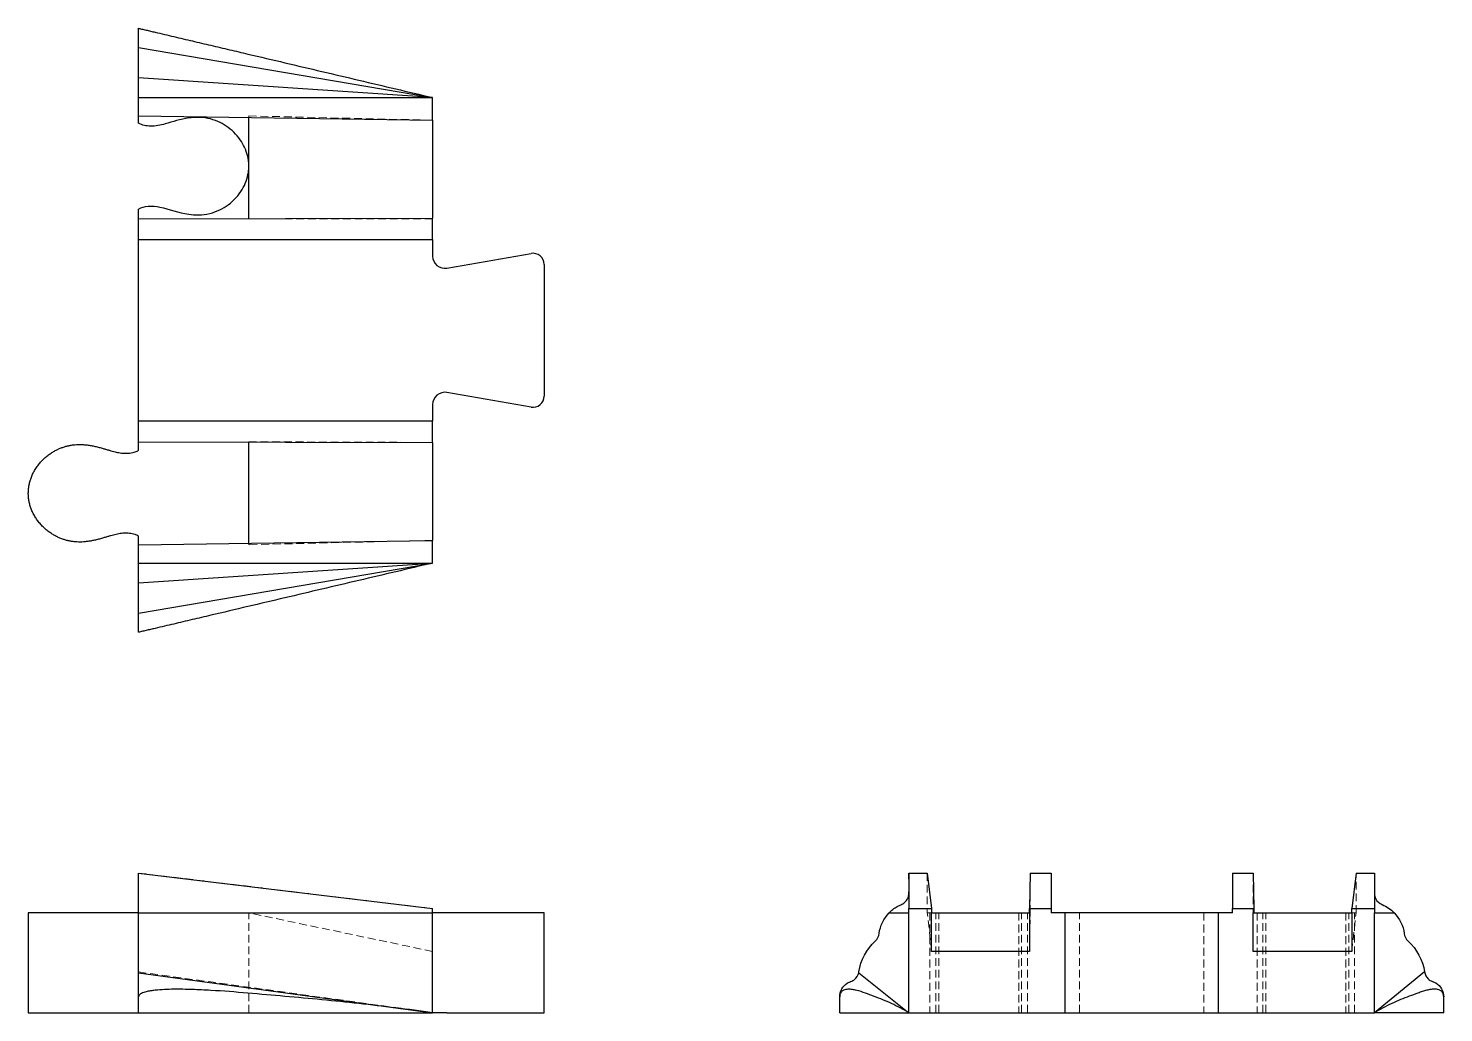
# Model space of a CAD drawing. Header units: millimetres. Extents: x 41 to 272, y 46 to 207.
import ezdxf

# ---------------------------------------------------------------- set-up
doc = ezdxf.new("R2010")
doc.units = ezdxf.units.MM
doc.linetypes.add('HIDDEN', pattern=[1.905, 1.27, -0.635])

msp = doc.modelspace()

# ---------------------------------------------------------------- linework, layer by layer
at = {"color": 7, "linetype": 'Continuous', "lineweight": 25}
for p, q in [((59, 203.59), (106.92, 195.42)), ((106.92, 195.42), (59, 198.65)), ((59, 195.42), (106.92, 195.42)), ((59, 192.42), (59, 195.42)), ((106.92, 191.72), (106.92, 195.42)), ((59, 192.42), (106.92, 191.72)), ((59, 191.23), (59, 192.42)), ((76.97, 184.24), (76.97, 192.16)), ((106.92, 191.72), (106.92, 175.75)), ((76.97, 175.69), (76.97, 184.24)), ((59, 175.65), (59, 177.25)), ((59, 175.65), (106.92, 175.75)), ((59, 172.26), (59, 175.65)), ((106.92, 172.26), (106.92, 175.75)), ((59, 172.26), (106.92, 172.26)), ((59, 142.71), (59, 172.26)), ((106.92, 172.26), (106.92, 169.59)), ((109.26, 167.62), (122.99, 170)), ((125.09, 168.23), (125.09, 146.74)), ((106.92, 145.38), (106.92, 142.71)), ((122.99, 144.97), (109.26, 147.34)), ((59, 142.71), (106.92, 142.71)), ((59, 139.31), (59, 142.71)), ((106.92, 139.21), (106.92, 142.71)), ((59, 139.31), (106.92, 139.21)), ((59, 137.92), (59, 139.31)), ((76.97, 122.8), (76.97, 139.28)), ((106.92, 139.21), (106.92, 123.24)), ((59, 122.54), (59, 123.94)), ((59, 122.54), (106.92, 123.24)), ((59, 119.55), (59, 122.54)), ((106.92, 119.55), (106.92, 123.24)), ((59, 119.55), (106.92, 119.55)), ((59, 116.32), (106.92, 119.55)), ((59, 111.36), (106.92, 119.55)), ((59, 69.03), (106.92, 63.24)), ((184.55, 69.03), (184.55, 63.24)), ((184.55, 69.03), (187.54, 69.03)), ((184.55, 68.02), (184.55, 69.03)), ((184.55, 68.02), (184.55, 65.47)), ((187.54, 69.03), (188.24, 63.24)), ((204.31, 69.03), (204.21, 63.24)), ((204.31, 69.03), (207.71, 69.03)), ((207.71, 69.03), (207.71, 63.24)), ((237.26, 69.03), (237.26, 63.24)), ((237.26, 69.03), (240.65, 69.03)), ((240.65, 69.03), (240.75, 63.24)), ((257.42, 69.03), (256.72, 63.24)), ((257.42, 69.03), (260.42, 69.03)), ((260.42, 69.03), (260.42, 63.24)), ((260.42, 66.14), (260.42, 66.14)), ((41.03, 62.54), (41.03, 46.27)), ((59, 62.54), (106.92, 62.54)), ((106.92, 62.54), (106.92, 63.24)), ((106.92, 46.27), (106.92, 62.54)), ((109.26, 62.54), (106.92, 62.54)), ((122.99, 62.54), (109.26, 62.54)), ((125.09, 62.54), (122.99, 62.54)), ((125.09, 46.27), (125.09, 62.54)), ((181.32, 62.54), (184.55, 62.54)), ((184.55, 62.54), (184.55, 63.24)), ((184.55, 63.24), (188.24, 63.24)), ((184.55, 46.27), (184.55, 62.54)), ((188.24, 63.24), (188.24, 62.54)), ((188.24, 56.25), (188.24, 62.54)), ((188.24, 62.54), (204.21, 62.54)), ((204.21, 62.54), (204.21, 63.24)), ((204.21, 63.24), (207.71, 63.24)), ((204.21, 62.54), (204.21, 56.25)), ((207.71, 63.24), (207.71, 62.54)), ((209.94, 62.54), (207.71, 62.54)), ((209.94, 62.54), (209.94, 46.27)), ((211.74, 62.54), (209.94, 62.54)), ((233.23, 62.54), (211.74, 62.54)), ((235.02, 62.54), (233.23, 62.54)), ((235.02, 46.27), (235.02, 62.54)), ((237.26, 62.54), (235.02, 62.54)), ((237.26, 62.54), (237.26, 63.24)), ((237.26, 63.24), (240.75, 63.24)), ((240.75, 62.54), (240.65, 62.54)), ((240.65, 56.25), (240.65, 62.54)), ((240.75, 63.24), (240.75, 62.54)), ((240.75, 62.54), (249.24, 62.54)), ((249.24, 62.54), (256.72, 62.54)), ((256.72, 63.24), (260.42, 63.24)), ((256.72, 62.54), (256.72, 63.24)), ((256.72, 62.54), (256.72, 56.25)), ((260.42, 63.24), (260.42, 62.54)), ((260.42, 46.27), (260.42, 62.54)), ((260.42, 62.54), (263.65, 62.54)), ((204.21, 56.25), (188.24, 56.25)), ((256.72, 56.25), (240.65, 56.25)), ((59, 52.79), (106.92, 46.27)), ((176.36, 52.79), (184.55, 46.27)), ((268.59, 52.91), (260.42, 46.27)), ((59, 46.27), (59, 48.87)), ((173.27, 46.27), (173.27, 48.87)), ((271.7, 46.27), (271.7, 48.87)), ((59, 46.27), (106.92, 46.27)), ((109.26, 46.27), (106.92, 46.27)), ((109.26, 46.27), (122.99, 46.27)), ((122.99, 46.27), (125.09, 46.27)), ((173.27, 46.27), (184.55, 46.27)), ((184.55, 46.27), (209.94, 46.27)), ((209.94, 46.27), (211.74, 46.27)), ((211.74, 46.27), (233.23, 46.27)), ((233.23, 46.27), (235.02, 46.27)), ((235.02, 46.27), (260.42, 46.27)), ((271.7, 46.27), (260.42, 46.27))]:
    msp.add_line(p, q, dxfattribs=at)
at = {"color": 7, "linetype": 'HIDDEN', "lineweight": 18}
for p, q in [((76.97, 192.16), (76.97, 192.42)), ((76.97, 192.42), (106.92, 191.72)), ((76.94, 183.93), (76.92, 184.69)), ((76.97, 175.65), (76.97, 175.69)), ((106.92, 175.65), (76.97, 175.65)), ((76.97, 139.31), (106.92, 139.21)), ((76.97, 139.28), (76.97, 139.31)), ((106.92, 123.24), (76.97, 122.54)), ((76.97, 122.54), (76.97, 122.8)), ((59, 69.03), (106.92, 63.24)), ((187.54, 69.03), (187.54, 62.54)), ((204.31, 62.54), (204.31, 69.03)), ((240.65, 69.03), (240.65, 62.54)), ((257.42, 62.54), (257.42, 69.03)), ((184.55, 65.27), (184.55, 66.14)), ((184.55, 64.53), (184.55, 65.04)), ((106.92, 56.25), (76.97, 62.54)), ((76.97, 46.27), (76.97, 62.54)), ((188.24, 56.25), (187.54, 62.54)), ((188.24, 62.54), (187.54, 62.54)), ((187.98, 62.54), (187.98, 46.27)), ((188.94, 46.27), (188.94, 62.54)), ((189.42, 46.27), (189.42, 62.54)), ((202.44, 62.54), (202.44, 46.27)), ((202.92, 46.27), (202.92, 62.54)), ((203.88, 46.27), (203.88, 62.54)), ((204.21, 56.25), (204.31, 62.54)), ((204.31, 62.54), (204.21, 62.54)), ((212.37, 46.27), (212.37, 62.54)), ((232.59, 62.54), (232.59, 46.27)), ((241.29, 62.54), (241.29, 46.27)), ((242.25, 46.27), (242.25, 62.54)), ((242.73, 46.27), (242.73, 62.54)), ((255.75, 62.54), (255.75, 46.27)), ((256.23, 46.27), (256.23, 62.54)), ((256.72, 56.25), (257.42, 62.54)), ((257.42, 62.54), (256.72, 62.54)), ((257.18, 46.27), (257.18, 62.54)), ((59, 52.91), (106.92, 46.27))]:
    msp.add_line(p, q, dxfattribs=at)
at = {"color": 7, "linetype": 'Continuous', "lineweight": 25}
for centre, radius, start, end in [((108.92, 169.59), 2, 180, 279.8193), ((123.29, 168.23), 1.8, 360, 99.8193), ((108.92, 145.38), 2, 80.1807, 180), ((123.29, 146.74), 1.8, 260.1807, 0)]:
    msp.add_arc(centre, radius, start, end, dxfattribs=at)
for points, knots in [([(59, 206.7), (59.01, 206.7), (59.03, 206.69), (59.09, 206.68), (59.13, 206.67), (59.28, 206.63), (59.39, 206.61), (59.73, 206.53), (59.97, 206.47), (60.46, 206.36), (60.71, 206.3), (61.21, 206.18), (61.46, 206.12), (62.21, 205.94), (62.72, 205.82), (63.73, 205.59), (64.23, 205.47), (65.75, 205.11), (66.76, 204.87), (68.77, 204.4), (69.78, 204.16), (71.8, 203.69), (72.8, 203.45), (74.81, 202.98), (75.82, 202.74), (78.83, 202.03), (80.85, 201.56), (84.87, 200.61), (86.88, 200.14), (90.89, 199.19), (92.9, 198.72), (98.92, 197.3), (102.92, 196.36), (106.92, 195.42)], [0, 0, 0, 0, 0.003906, 0.003906, 0.007812, 0.007812, 0.015625, 0.015625, 0.03125, 0.03125, 0.046875, 0.046875, 0.0625, 0.0625, 0.09375, 0.09375, 0.125, 0.125, 0.1875, 0.1875, 0.25, 0.25, 0.3125, 0.3125, 0.375, 0.375, 0.5, 0.5, 0.625, 0.625, 0.75, 0.75, 1, 1, 1, 1]), ([(59, 203.59), (59, 203.62), (59, 203.7), (59, 203.91), (59, 204.05), (59, 204.39), (59, 204.58), (59, 204.84), (59, 204.9), (59, 205), (59, 205.16), (59, 205.31), (59, 205.79), (59, 206.12), (59, 206.57), (59, 206.69), (59, 206.7)], [0, 0, 0, 0, 0.125, 0.125, 0.25, 0.25, 0.375, 0.375, 0.40625, 0.40625, 0.4375, 0.5, 0.5, 0.75, 0.75, 1, 1, 1, 1]), ([(59, 198.65), (59, 199.53), (59, 200.11), (59, 200.32), (59, 200.54), (59, 202.31), (59, 203.27), (59, 203.59)], [-1, -1, -1, -1, -0.654826, -0.654826, -0.528764, -0.528764, 0, 0, 0, 0]), ([(59, 195.42), (59, 195.42), (59, 195.42), (59, 195.42), (59, 195.61), (59, 196.22), (59, 197.41), (59, 198.09), (59, 198.65)], [0, 0, 0, 0, 0.408325, 0.408325, 0.525282, 0.700716, 0.700716, 1, 1, 1, 1]), ([(76.97, 184.24), (76.97, 184.82), (76.9, 185.4), (76.53, 186.89), (76.11, 187.76), (74.95, 189.41), (74.17, 190.17), (72.45, 191.32), (71.44, 191.78), (69.17, 192.25), (68.13, 192.21), (65.81, 191.89), (64.54, 191.44), (62.55, 190.9), (61.76, 190.74), (60.63, 190.75), (60.29, 190.79), (59.62, 190.95), (59.3, 191.07), (59, 191.23)], [1.1843, 1.1843, 1.1843, 1.1843, 1.327833, 1.327833, 1.561426, 1.561426, 1.822924, 1.822924, 2.067647, 2.067647, 2.303954, 2.303954, 2.67702, 2.67702, 2.920593, 2.920593, 3.029624, 3.029624, 3.135282, 3.135282, 3.135282, 3.135282]), ([(59, 177.25), (59.49, 177.5), (60, 177.65), (61.19, 177.77), (61.85, 177.7), (63.95, 177.26), (65.46, 176.63), (68.19, 176.25), (69.34, 176.22), (71.75, 176.81), (72.77, 177.32), (74.53, 178.62), (75.31, 179.47), (76.4, 181.29), (76.75, 182.23), (76.95, 183.56), (76.97, 183.9), (76.97, 184.24)], [0, 0, 0, 0, 0.106196, 0.106196, 0.233717, 0.233717, 0.523832, 0.523832, 0.686799, 0.686799, 0.836164, 0.836164, 0.995123, 0.995123, 1.135886, 1.135886, 1.1843, 1.1843, 1.1843, 1.1843]), ([(59, 123.94), (58.82, 124.04), (58.63, 124.12), (58.43, 124.19), (58.28, 124.24), (58.12, 124.28), (57.96, 124.32), (57.82, 124.35), (57.67, 124.37), (57.52, 124.39), (57.37, 124.41), (57.23, 124.42), (57.07, 124.42), (56.93, 124.42), (56.79, 124.42), (56.64, 124.41), (56.5, 124.4), (56.36, 124.39), (56.21, 124.37), (56.07, 124.35), (55.93, 124.33), (55.79, 124.31), (55.65, 124.28), (55.51, 124.25), (55.36, 124.22), (55.22, 124.19), (55.08, 124.16), (54.93, 124.12), (54.79, 124.08), (54.64, 124.04), (54.49, 124), (54.32, 123.95), (54.15, 123.91), (53.98, 123.86), (53.8, 123.8), (53.61, 123.75), (53.42, 123.69), (53.21, 123.63), (53, 123.57), (52.79, 123.51), (52.57, 123.45), (52.35, 123.39), (52.13, 123.34), (51.92, 123.29), (51.71, 123.24), (51.49, 123.2), (51.3, 123.16), (51.1, 123.12), (50.89, 123.09), (50.7, 123.06), (50.51, 123.04), (50.31, 123.02), (50.13, 123), (49.94, 122.99), (49.75, 122.98), (49.57, 122.98), (49.38, 122.98), (49.2, 122.98), (49.01, 122.99), (48.83, 123), (48.64, 123.01), (48.46, 123.03), (48.28, 123.05), (48.09, 123.08), (47.91, 123.11), (47.73, 123.14), (47.55, 123.18), (47.37, 123.23), (47.19, 123.27), (47.01, 123.33), (46.83, 123.38), (46.65, 123.44), (46.47, 123.51), (46.28, 123.58), (46.1, 123.65), (45.92, 123.74), (45.73, 123.82), (45.54, 123.92), (45.36, 124.02), (45.17, 124.12), (44.98, 124.23), (44.8, 124.35), (44.61, 124.48), (44.42, 124.61), (44.24, 124.75), (44.06, 124.89), (43.87, 125.04), (43.7, 125.2), (43.52, 125.36), (43.35, 125.53), (43.18, 125.71), (43.02, 125.89), (42.86, 126.07), (42.71, 126.26), (42.56, 126.45), (42.42, 126.65), (42.29, 126.85), (42.16, 127.04), (42.04, 127.25), (41.93, 127.45), (41.82, 127.65), (41.72, 127.86), (41.63, 128.07), (41.55, 128.27), (41.47, 128.47), (41.4, 128.68), (41.33, 128.88), (41.27, 129.09), (41.22, 129.3), (41.18, 129.5), (41.14, 129.7), (41.11, 129.9), (41.08, 130.1), (41.06, 130.3), (41.05, 130.51), (41.03, 130.7), (41.03, 130.9), (41.04, 131.1), (41.04, 131.3), (41.05, 131.5), (41.08, 131.7), (41.1, 131.91), (41.13, 132.11), (41.17, 132.31), (41.21, 132.52), (41.26, 132.73), (41.32, 132.93), (41.39, 133.14), (41.46, 133.35), (41.54, 133.56), (41.62, 133.77), (41.71, 133.97), (41.81, 134.18), (41.92, 134.39), (42.03, 134.59), (42.15, 134.79), (42.28, 135.01), (42.42, 135.21), (42.57, 135.42), (42.72, 135.61), (42.87, 135.8), (43.03, 135.98), (43.19, 136.16), (43.36, 136.34), (43.53, 136.5), (43.7, 136.66), (43.88, 136.82), (44.06, 136.96), (44.24, 137.11), (44.42, 137.24), (44.6, 137.37), (44.78, 137.49), (44.96, 137.61), (45.15, 137.72), (45.33, 137.82), (45.51, 137.92), (45.69, 138.01), (45.87, 138.1), (46.05, 138.18), (46.24, 138.26), (46.41, 138.33), (46.59, 138.39), (46.77, 138.45), (46.95, 138.51), (47.12, 138.56), (47.3, 138.61), (47.48, 138.66), (47.65, 138.69), (47.83, 138.73), (48.01, 138.76), (48.18, 138.79), (48.36, 138.81), (48.55, 138.83), (48.73, 138.85), (48.91, 138.86), (49.1, 138.87), (49.29, 138.88), (49.47, 138.88), (49.67, 138.87), (49.86, 138.87), (50.05, 138.85), (50.25, 138.84), (50.44, 138.82), (50.64, 138.8), (50.84, 138.77), (51.05, 138.74), (51.25, 138.7), (51.47, 138.66), (51.69, 138.62), (51.91, 138.57), (52.14, 138.51), (52.36, 138.46), (52.58, 138.4), (52.8, 138.34), (53.01, 138.28), (53.21, 138.22), (53.4, 138.17), (53.58, 138.12), (53.77, 138.06), (53.94, 138.01), (54.1, 137.96), (54.27, 137.92), (54.42, 137.87), (54.57, 137.83), (54.72, 137.79), (54.87, 137.75), (55.02, 137.71), (55.16, 137.68), (55.3, 137.65), (55.45, 137.61), (55.59, 137.59), (55.73, 137.56), (55.87, 137.53), (56.01, 137.51), (56.16, 137.49), (56.31, 137.47), (56.45, 137.46), (56.6, 137.45), (56.74, 137.44), (56.88, 137.44), (57.03, 137.43), (57.18, 137.44), (57.33, 137.45), (57.49, 137.46), (57.64, 137.48), (57.8, 137.5), (57.96, 137.53), (58.13, 137.57), (58.28, 137.62), (58.49, 137.68), (58.7, 137.76), (58.9, 137.86), (58.93, 137.88), (58.97, 137.9), (59, 137.92)], [0, 0, 0, 0, 0.038503, 0.038503, 0.038503, 0.06826, 0.06826, 0.06826, 0.095226, 0.095226, 0.095226, 0.121535, 0.121535, 0.121535, 0.146077, 0.146077, 0.146077, 0.169496, 0.169496, 0.169496, 0.192085, 0.192085, 0.192085, 0.214104, 0.214104, 0.214104, 0.235636, 0.235636, 0.235636, 0.257454, 0.257454, 0.257454, 0.281347, 0.281347, 0.281347, 0.30713, 0.30713, 0.30713, 0.33494, 0.33494, 0.33494, 0.363095, 0.363095, 0.363095, 0.389076, 0.389076, 0.389076, 0.413016, 0.413016, 0.413016, 0.435541, 0.435541, 0.435541, 0.457023, 0.457023, 0.457023, 0.477679, 0.477679, 0.477679, 0.498012, 0.498012, 0.498012, 0.518027, 0.518027, 0.518027, 0.53773, 0.53773, 0.53773, 0.557125, 0.557125, 0.557125, 0.576806, 0.576806, 0.576806, 0.596956, 0.596956, 0.596956, 0.617679, 0.617679, 0.617679, 0.639043, 0.639043, 0.639043, 0.661055, 0.661055, 0.661055, 0.68362, 0.68362, 0.68362, 0.706552, 0.706552, 0.706552, 0.72954, 0.72954, 0.72954, 0.752229, 0.752229, 0.752229, 0.774377, 0.774377, 0.774377, 0.795883, 0.795883, 0.795883, 0.816753, 0.816753, 0.816753, 0.837031, 0.837031, 0.837031, 0.856768, 0.856768, 0.856768, 0.876021, 0.876021, 0.876021, 0.894974, 0.894974, 0.894974, 0.91425, 0.91425, 0.91425, 0.934, 0.934, 0.934, 0.954278, 0.954278, 0.954278, 0.97513, 0.97513, 0.97513, 0.996598, 0.996598, 0.996598, 1.018693, 1.018693, 1.018693, 1.042453, 1.042453, 1.042453, 1.06547, 1.06547, 1.06547, 1.088278, 1.088278, 1.088278, 1.110621, 1.110621, 1.110621, 1.132352, 1.132352, 1.132352, 1.153418, 1.153418, 1.153418, 1.17386, 1.17386, 1.17386, 1.193772, 1.193772, 1.193772, 1.213251, 1.213251, 1.213251, 1.23234, 1.23234, 1.23234, 1.251329, 1.251329, 1.251329, 1.270778, 1.270778, 1.270778, 1.290856, 1.290856, 1.290856, 1.311677, 1.311677, 1.311677, 1.333322, 1.333322, 1.333322, 1.355985, 1.355985, 1.355985, 1.379989, 1.379989, 1.379989, 1.406956, 1.406956, 1.406956, 1.43536, 1.43536, 1.43536, 1.462594, 1.462594, 1.462594, 1.487705, 1.487705, 1.487705, 1.511021, 1.511021, 1.511021, 1.533024, 1.533024, 1.533024, 1.554509, 1.554509, 1.554509, 1.576389, 1.576389, 1.576389, 1.598766, 1.598766, 1.598766, 1.622231, 1.622231, 1.622231, 1.646635, 1.646635, 1.646635, 1.672224, 1.672224, 1.672224, 1.700433, 1.700433, 1.700433, 1.731089, 1.731089, 1.731089, 1.771584, 1.771584, 1.771584, 1.779008, 1.779008, 1.779008, 1.779008]), ([(59, 116.32), (59, 116.52), (59, 116.93), (59, 117.64), (59, 118.37), (59, 118.98), (59, 119.37), (59, 119.56), (59, 119.55), (59, 119.54)], [0, 0, 0, 0, 0.165277, 0.330546, 0.495833, 0.625289, 0.754618, 0.883991, 1, 1, 1, 1]), ([(106.92, 119.55), (102.92, 118.6), (98.91, 117.66), (92.89, 116.24), (90.89, 115.77), (86.87, 114.83), (84.86, 114.35), (80.84, 113.41), (78.82, 112.93), (74.8, 111.99), (72.79, 111.51), (69.77, 110.8), (68.76, 110.56), (66.74, 110.09), (65.73, 109.85), (64.22, 109.49), (63.72, 109.38), (62.71, 109.14), (62.2, 109.02), (61.45, 108.84), (61.2, 108.78), (60.7, 108.67), (60.46, 108.61), (59.97, 108.49), (59.72, 108.44), (59.38, 108.36), (59.27, 108.33), (59.13, 108.3), (59.09, 108.29), (59.03, 108.27), (59.01, 108.27), (59, 108.27)], [0, 0, 0, 0, 0.25, 0.25, 0.375, 0.375, 0.5, 0.5, 0.625, 0.625, 0.75, 0.75, 0.8125, 0.8125, 0.875, 0.875, 0.90625, 0.90625, 0.9375, 0.9375, 0.953125, 0.953125, 0.96875, 0.96875, 0.984375, 0.984375, 0.992188, 0.992188, 0.996094, 0.996094, 1, 1, 1, 1]), ([(59, 111.36), (59, 111.37), (59, 111.37), (59, 111.69), (59, 112.66), (59, 114.42), (59, 114.64), (59, 114.85), (59, 115.43), (59, 116.32)], [-1, -1, -1, -1, -0.989694, -0.989694, -0.466259, -0.466259, -0.341527, -0.341527, 0, 0, 0, 0]), ([(59, 108.27), (59, 108.27), (59, 108.39), (59, 108.82), (59, 109.13), (59, 109.6), (59, 109.75), (59, 109.9), (59, 110), (59, 110.05), (59, 110.31), (59, 110.89), (59, 111.26), (59, 111.36)], [0, 0, 0, 0, 0.25, 0.25, 0.5, 0.5, 0.5625, 0.59375, 0.59375, 0.625, 0.625, 0.75, 1, 1, 1, 1]), ([(59, 62.54), (59, 63.12), (59, 63.58), (59, 64), (59, 64.48), (59, 65.26), (59, 66.83), (59, 67.93), (59, 69.03)], [0, 0, 0, 0, 0.299284, 0.299284, 0.41624, 0.591675, 0.591675, 1, 1, 1, 1]), ([(260.42, 69.03), (260.42, 67.93), (260.42, 66.83), (260.42, 65.42), (260.61, 64.63), (261.22, 64.06), (262.41, 63.58), (263.09, 63.12), (263.65, 62.54)], [0, 0, 0, 0, 0.408325, 0.408325, 0.525282, 0.700716, 0.700716, 1, 1, 1, 1]), ([(181.32, 62.54), (181.52, 62.73), (181.93, 63.12), (182.64, 63.6), (183.37, 63.88), (183.98, 64.28), (184.37, 64.83), (184.56, 65.43), (184.54, 65.82), (184.54, 65.99)], [0, 0, 0, 0, 0.167823, 0.335638, 0.503471, 0.634921, 0.766242, 0.897608, 1, 1, 1, 1]), ([(59, 62.54), (58.82, 62.54), (58.63, 62.54), (58.43, 62.54), (58.28, 62.54), (58.12, 62.54), (57.96, 62.54), (57.82, 62.54), (57.67, 62.54), (57.52, 62.54), (57.37, 62.54), (57.23, 62.54), (57.07, 62.54), (56.93, 62.54), (56.79, 62.54), (56.64, 62.54), (56.5, 62.54), (56.36, 62.54), (56.21, 62.54), (56.07, 62.54), (55.93, 62.54), (55.79, 62.54), (55.65, 62.54), (55.51, 62.54), (55.36, 62.54), (55.22, 62.54), (55.08, 62.54), (54.93, 62.54), (54.79, 62.54), (54.64, 62.54), (54.49, 62.54), (54.32, 62.54), (54.15, 62.54), (53.98, 62.54), (53.8, 62.54), (53.61, 62.54), (53.42, 62.54), (53.21, 62.54), (53, 62.54), (52.79, 62.54), (52.57, 62.54), (52.35, 62.54), (52.13, 62.54), (51.92, 62.54), (51.71, 62.54), (51.49, 62.54), (51.3, 62.54), (51.1, 62.54), (50.89, 62.54), (50.7, 62.54), (50.51, 62.54), (50.31, 62.54), (50.13, 62.54), (49.94, 62.54), (49.75, 62.54), (49.57, 62.54), (49.38, 62.54), (49.2, 62.54), (49.01, 62.54), (48.83, 62.54), (48.64, 62.54), (48.46, 62.54), (48.28, 62.54), (48.09, 62.54), (47.91, 62.54), (47.73, 62.54), (47.55, 62.54), (47.37, 62.54), (47.19, 62.54), (47.01, 62.54), (46.83, 62.54), (46.65, 62.54), (46.47, 62.54), (46.28, 62.54), (46.1, 62.54), (45.92, 62.54), (45.73, 62.54), (45.54, 62.54), (45.36, 62.54), (45.17, 62.54), (44.98, 62.54), (44.8, 62.54), (44.61, 62.54), (44.42, 62.54), (44.24, 62.54), (44.06, 62.54), (43.87, 62.54), (43.7, 62.54), (43.52, 62.54), (43.35, 62.54), (43.18, 62.54), (43.02, 62.54), (42.86, 62.54), (42.71, 62.54), (42.56, 62.54), (42.42, 62.54), (42.29, 62.54), (42.16, 62.54), (42.04, 62.54), (41.93, 62.54), (41.82, 62.54), (41.72, 62.54), (41.63, 62.54), (41.55, 62.54), (41.47, 62.54), (41.4, 62.54), (41.33, 62.54), (41.27, 62.54), (41.22, 62.54), (41.18, 62.54), (41.14, 62.54), (41.11, 62.54), (41.08, 62.54), (41.06, 62.54), (41.05, 62.54), (41.04, 62.54), (41.03, 62.54), (41.03, 62.54)], [0, 0, 0, 0, 0.0385033, 0.0385033, 0.0385033, 0.0682604, 0.0682604, 0.0682604, 0.0952256, 0.0952256, 0.0952256, 0.1215347, 0.1215347, 0.1215347, 0.1460766, 0.1460766, 0.1460766, 0.1694959, 0.1694959, 0.1694959, 0.1920845, 0.1920845, 0.1920845, 0.2141041, 0.2141041, 0.2141041, 0.2356363, 0.2356363, 0.2356363, 0.2574539, 0.2574539, 0.2574539, 0.2813469, 0.2813469, 0.2813469, 0.3071302, 0.3071302, 0.3071302, 0.3349395, 0.3349395, 0.3349395, 0.3630951, 0.3630951, 0.3630951, 0.389076, 0.389076, 0.389076, 0.4130165, 0.4130165, 0.4130165, 0.4355414, 0.4355414, 0.4355414, 0.4570226, 0.4570226, 0.4570226, 0.4776786, 0.4776786, 0.4776786, 0.4980119, 0.4980119, 0.4980119, 0.5180275, 0.5180275, 0.5180275, 0.5377303, 0.5377303, 0.5377303, 0.5571253, 0.5571253, 0.5571253, 0.5768065, 0.5768065, 0.5768065, 0.5969557, 0.5969557, 0.5969557, 0.6176792, 0.6176792, 0.6176792, 0.6390429, 0.6390429, 0.6390429, 0.6610549, 0.6610549, 0.6610549, 0.6836197, 0.6836197, 0.6836197, 0.7065524, 0.7065524, 0.7065524, 0.72954, 0.72954, 0.72954, 0.7522293, 0.7522293, 0.7522293, 0.7743771, 0.7743771, 0.7743771, 0.795883, 0.795883, 0.795883, 0.8167525, 0.8167525, 0.8167525, 0.8370308, 0.8370308, 0.8370308, 0.8567676, 0.8567676, 0.8567676, 0.8760209, 0.8760209, 0.8760209, 0.8895041, 0.8895041, 0.8895041, 0.8895041]), ([(59, 52.79), (59, 52.83), (59, 52.87), (59, 54.82), (59, 56.63), (59, 58.27), (59, 58.71), (59, 60.43), (59, 61.63), (59, 62.54)], [-1, -1, -1, -1, -0.989694, -0.989694, -0.466259, -0.466259, -0.341527, -0.341527, 0, 0, 0, 0]), ([(176.36, 52.79), (176.37, 52.83), (176.37, 52.87), (176.69, 54.82), (177.66, 56.63), (179.42, 58.27), (179.64, 58.71), (179.85, 60.43), (180.43, 61.63), (181.32, 62.54)], [-1, -1, -1, -1, -0.989694, -0.989694, -0.466259, -0.466259, -0.341527, -0.341527, 0, 0, 0, 0]), ([(263.65, 62.54), (264.53, 61.63), (265.11, 60.43), (265.32, 58.71), (265.54, 58.27), (267.31, 56.63), (268.27, 54.83), (268.59, 52.91)], [-1, -1, -1, -1, -0.654826, -0.654826, -0.528764, -0.528764, 0, 0, 0, 0]), ([(59, 48.87), (59, 49.31), (59, 49.75), (59, 50.52), (59, 50.84), (59, 51.14), (59, 51.22), (59, 51.28), (59, 51.32), (59, 51.34), (59, 51.44), (59, 51.77), (59, 52.36), (59, 52.79)], [0, 0, 0, 0, 0.25, 0.25, 0.5, 0.5, 0.5625, 0.59375, 0.59375, 0.625, 0.625, 0.75, 1, 1, 1, 1]), ([(173.27, 48.87), (173.27, 49.31), (173.39, 49.75), (173.82, 50.52), (174.13, 50.84), (174.6, 51.14), (174.75, 51.22), (174.9, 51.28), (175, 51.32), (175.05, 51.34), (175.31, 51.44), (175.89, 51.77), (176.26, 52.36), (176.36, 52.79)], [0, 0, 0, 0, 0.25, 0.25, 0.5, 0.5, 0.5625, 0.59375, 0.59375, 0.625, 0.625, 0.75, 1, 1, 1, 1]), ([(268.59, 52.91), (268.62, 52.69), (268.7, 52.47), (268.91, 52.07), (269.05, 51.9), (269.39, 51.59), (269.58, 51.47), (269.84, 51.36), (269.9, 51.35), (270, 51.31), (270.16, 51.24), (270.31, 51.17), (270.79, 50.88), (271.12, 50.55), (271.57, 49.76), (271.69, 49.32), (271.7, 48.87)], [0, 0, 0, 0, 0.125, 0.125, 0.25, 0.25, 0.375, 0.375, 0.40625, 0.40625, 0.4375, 0.5, 0.5, 0.75, 0.75, 1, 1, 1, 1]), ([(106.92, 46.27), (102.92, 46.81), (98.91, 47.31), (92.89, 47.98), (90.89, 48.18), (86.87, 48.57), (84.86, 48.75), (80.84, 49.1), (78.82, 49.28), (74.8, 49.63), (72.79, 49.79), (69.77, 49.96), (68.76, 50.01), (66.74, 50.08), (65.73, 50.09), (64.22, 50.08), (63.72, 50.06), (62.71, 50.02), (62.2, 49.98), (61.45, 49.9), (61.2, 49.86), (60.7, 49.78), (60.46, 49.73), (59.97, 49.6), (59.72, 49.53), (59.38, 49.35), (59.27, 49.29), (59.13, 49.16), (59.09, 49.11), (59.03, 48.99), (59.01, 48.93), (59, 48.87)], [0, 0, 0, 0, 0.25, 0.25, 0.375, 0.375, 0.5, 0.5, 0.625, 0.625, 0.75, 0.75, 0.8125, 0.8125, 0.875, 0.875, 0.90625, 0.90625, 0.9375, 0.9375, 0.953125, 0.953125, 0.96875, 0.96875, 0.984375, 0.984375, 0.992188, 0.992188, 0.996094, 0.996094, 1, 1, 1, 1]), ([(184.55, 46.27), (183.6, 46.81), (182.66, 47.31), (181.24, 47.98), (180.77, 48.18), (179.83, 48.57), (179.35, 48.75), (178.41, 49.1), (177.93, 49.28), (176.99, 49.63), (176.51, 49.79), (175.8, 49.96), (175.56, 50.01), (175.09, 50.08), (174.85, 50.09), (174.49, 50.08), (174.38, 50.06), (174.14, 50.02), (174.02, 49.98), (173.84, 49.9), (173.78, 49.86), (173.67, 49.78), (173.61, 49.73), (173.49, 49.6), (173.44, 49.53), (173.36, 49.35), (173.33, 49.29), (173.3, 49.16), (173.29, 49.11), (173.27, 48.99), (173.27, 48.93), (173.27, 48.87)], [0, 0, 0, 0, 0.25, 0.25, 0.375, 0.375, 0.5, 0.5, 0.625, 0.625, 0.75, 0.75, 0.8125, 0.8125, 0.875, 0.875, 0.90625, 0.90625, 0.9375, 0.9375, 0.953125, 0.953125, 0.96875, 0.96875, 0.984375, 0.984375, 0.992188, 0.992188, 0.996094, 0.996094, 1, 1, 1, 1]), ([(271.7, 48.87), (271.7, 48.93), (271.69, 49), (271.68, 49.11), (271.67, 49.16), (271.63, 49.3), (271.61, 49.37), (271.53, 49.54), (271.47, 49.62), (271.36, 49.75), (271.3, 49.8), (271.18, 49.88), (271.12, 49.92), (270.94, 50), (270.82, 50.04), (270.59, 50.09), (270.47, 50.1), (270.11, 50.12), (269.87, 50.1), (269.4, 50.03), (269.16, 49.98), (268.69, 49.86), (268.45, 49.79), (267.98, 49.64), (267.74, 49.55), (267.03, 49.29), (266.56, 49.12), (265.61, 48.78), (265.14, 48.6), (264.19, 48.21), (263.72, 48), (262.3, 47.33), (261.36, 46.82), (260.42, 46.27)], [0, 0, 0, 0, 0.003906, 0.003906, 0.007812, 0.007812, 0.015625, 0.015625, 0.03125, 0.03125, 0.046875, 0.046875, 0.0625, 0.0625, 0.09375, 0.09375, 0.125, 0.125, 0.1875, 0.1875, 0.25, 0.25, 0.3125, 0.3125, 0.375, 0.375, 0.5, 0.5, 0.625, 0.625, 0.75, 0.75, 1, 1, 1, 1]), ([(41.03, 46.27), (41.03, 46.27), (41.11, 46.27), (41.39, 46.27), (41.6, 46.27), (42.41, 46.27), (43.19, 46.27), (44.54, 46.27), (45.02, 46.27), (46.02, 46.27), (46.53, 46.27), (47.56, 46.27), (48.07, 46.27), (49.09, 46.27), (49.59, 46.27), (51.05, 46.27), (51.96, 46.27), (53.67, 46.27), (54.46, 46.27), (55.94, 46.27), (56.62, 46.27), (57.88, 46.27), (58.47, 46.27), (59, 46.27)], [0, 0, 0, 0, 0.0625, 0.0625, 0.125, 0.125, 0.25, 0.25, 0.3125, 0.3125, 0.375, 0.375, 0.4375, 0.4375, 0.5, 0.5, 0.625, 0.625, 0.75, 0.75, 0.875, 0.875, 1, 1, 1, 1])]:
    msp.add_open_spline(points, degree=3, knots=knots, dxfattribs=at)
at = {"color": 7, "linetype": 'HIDDEN', "lineweight": 18}
for points, knots in [([(59, 119.54), (59, 119.54), (59, 119.55), (59, 119.55), (59, 119.55), (59, 119.55)], [0, 0, 0, 0, 0.199937, 0.599982, 1, 1, 1, 1]), ([(260.42, 68.67), (260.42, 68.33), (260.42, 67.68), (260.42, 67.01), (260.42, 66.56), (260.42, 66.28), (260.42, 66.21), (260.42, 66.17)], [0, 0, 0, 0, 0.222358, 0.432511, 0.631664, 0.82065, 1, 1, 1, 1]), ([(184.55, 65.04), (184.55, 65.06), (184.55, 65.11), (184.55, 65.21), (184.55, 65.33), (184.55, 65.5), (184.55, 65.71), (184.55, 65.9), (184.55, 66)], [0, 0, 0, 0, 0.1320165, 0.27787, 0.4375719, 0.6111402, 0.7986026, 1, 1, 1, 1])]:
    msp.add_open_spline(points, degree=3, knots=knots, dxfattribs=at)

doc.saveas('drawing.dxf')
